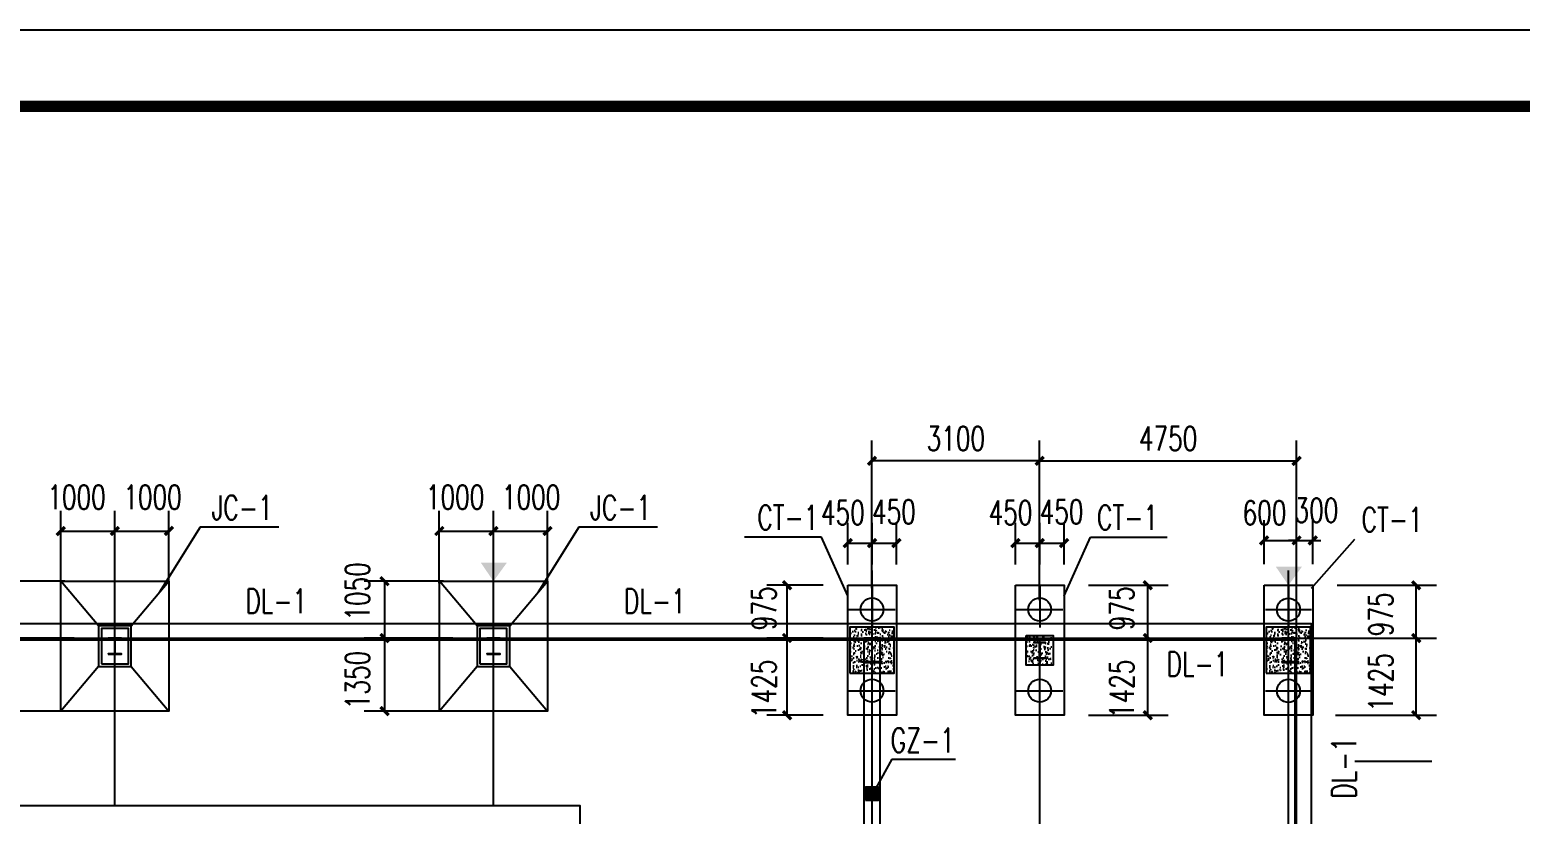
# Model space of a CAD drawing. Extents: x 180850 to 1399066, y 48356 to 327880.
# Drawn here: x 346952 to 374509, y 205890 to 220382 of the extents above; entities that cross this region are included whole.
import ezdxf

# ---------------------------------------------------------------- set-up
doc = ezdxf.new("R2010")
doc.units = 0
doc.header["$LTSCALE"] = 1000
for name, color, linetype in [('AXIS', 3, 'Continuous'), ('BASE_DE', 7, 'Continuous'), ('DIM_LEAD', 3, 'Continuous'), ('DOTE', 1, 'Continuous'), ('GZ', 50, 'Continuous'), ('PUB_HATCH', 8, 'Continuous'), ('PUB_TEXT', 7, 'Continuous'), ('PUB_TITLE', 4, 'Continuous'), ('YCX', 90, 'Continuous'), ('承台', 2, 'Continuous'), ('桩', 201, 'Continuous')]:
    doc.layers.add(name, color=color, linetype=linetype)
doc.styles.add('_TCH_DIM_T3', font='SIMPLEX', dxfattribs={"width": 0.705882, "bigfont": 'GBCBIG'})
doc.dimstyles.new('_TCH_ARCH&&150', dxfattribs={"dimtxt": 446.25, "dimasz": 150, "dimexe": 375, "dimexo": 450, "dimgap": 189.375, "dimtad": 1, "dimdec": 0, "dimzin": 0, "dimdsep": 46, "dimtxsty": '_TCH_DIM_T3', "dimblk": 'ARCHTICK', "dimcen": 0.09, "dimclrd": 3, "dimclre": 3, "dimclrt": 7, "dimazin": 2, "dimtfac": 1, "dimtdec": 0, "dimtix": 1, "dimtmove": 2, "dimatfit": 3, "dimfxl": 1, "dimtolj": 1, "dimtzin": 0, "dimarcsym": 0})
doc.dimstyles.new('TCH_150_1', dxfattribs={"dimtxt": 446.25, "dimasz": 150, "dimexe": 375, "dimexo": 450, "dimgap": 189.375, "dimtad": 1, "dimdec": 0, "dimzin": 0, "dimdsep": 46, "dimtxsty": '_TCH_DIM_T3', "dimblk": 'ARCHTICK', "dimcen": 0.09, "dimclrd": 256, "dimclre": 256, "dimclrt": 7, "dimazin": 2, "dimtfac": 1, "dimtdec": 0, "dimtix": 1, "dimtmove": 2, "dimatfit": 3, "dimfxl": 1, "dimtolj": 1, "dimtzin": 0, "dimarcsym": 0})

# ---------------------------------------------------------------- blocks, each defined once
blk = doc.blocks.new('_ArchTick')
at = {"color": 0, "linetype": 'ByBlock', "const_width": 0.4}
blk.add_lwpolyline([(-0.5, -0.5), (0.5, 0.5)], dxfattribs=at)
blk = doc.blocks.new('*D1416')
at = {"color": 3, "lineweight": -2, "transparency": 16777216}
for p, q in [((362524, 210068), (362524, 212793)), ((365624, 209844), (365624, 212793)), ((365624, 212418), (362524, 212418))]:
    blk.add_line(p, q, dxfattribs=at)
at = {"layer": 'Defpoints', "color": 0, "transparency": 16777216}
for p in [(362524, 212418), (362524, 209618), (365624, 209394)]:
    blk.add_point(p, dxfattribs=at)
at = {"color": 3, "lineweight": -2, "transparency": 16777216, "xscale": 150, "yscale": 150, "zscale": 150}
for p, rotation in [((362524, 212418), 179.9999999933299), ((365624, 212418), 359.9999999933299)]:
    blk.add_blockref('_ArchTick', p, dxfattribs=dict(at, rotation=rotation))
at = {"color": 7, "transparency": 16777216, "insert": (364074, 212830), "char_height": 446.2, "attachment_point": 5, "rotation": 360, "style": '_TCH_DIM_T3'}
blk.add_mtext('\\A1;3100', dxfattribs=at)
blk = doc.blocks.new('*D1417')
at = {"color": 3, "lineweight": -2, "transparency": 16777216}
for p, q in [((365624, 209843), (365624, 212793)), ((370374, 209843), (370374, 212793)), ((365624, 212418), (370374, 212418))]:
    blk.add_line(p, q, dxfattribs=at)
at = {"layer": 'Defpoints', "color": 0, "transparency": 16777216}
for p in [(370374, 212418), (365624, 209393), (370374, 209393)]:
    blk.add_point(p, dxfattribs=at)
at = {"color": 3, "lineweight": -2, "transparency": 16777216, "xscale": 150, "yscale": 150, "zscale": 150, "rotation": 180}
blk.add_blockref('_ArchTick', (365624, 212418), dxfattribs=at)
at = {"color": 3, "lineweight": -2, "transparency": 16777216, "xscale": 150, "yscale": 150, "zscale": 150}
blk.add_blockref('_ArchTick', (370374, 212418), dxfattribs=at)
at = {"color": 7, "transparency": 16777216, "insert": (367999, 212830), "char_height": 446.2, "attachment_point": 5, "style": '_TCH_DIM_T3'}
blk.add_mtext('\\A1;4750', dxfattribs=at)
blk = doc.blocks.new('A$C0D6F3731')
blk.add_line((41500, 50250), (41740, 50250))
at = {"layer": 'GZ'}
for points in [[(27525, 50400), (27775, 50400), (27775, 50410), (27657, 50410), (27653, 50415), (27653, 50685), (27657, 50690), (27775, 50690), (27775, 50700), (27525, 50700), (27525, 50690), (27643, 50690), (27647, 50686), (27647, 50415), (27643, 50410), (27525, 50410), (27525, 50400)], [(34525, 50400), (34775, 50400), (34775, 50410), (34657, 50410), (34653, 50415), (34653, 50685), (34657, 50690), (34775, 50690), (34775, 50700), (34525, 50700), (34525, 50690), (34643, 50690), (34647, 50686), (34647, 50415), (34643, 50410), (34525, 50410), (34525, 50400)], [(41500, 50250), (41800, 50250), (41800, 50260), (41657, 50260), (41653, 50265), (41653, 50685), (41657, 50690), (41800, 50690), (41800, 50700), (41500, 50700), (41500, 50690), (41643, 50690), (41647, 50686), (41647, 50265), (41643, 50260), (41500, 50260), (41500, 50250)], [(44650, 50625), (44850, 50625), (44850, 50615), (44757, 50615), (44753, 50610), (44753, 50340), (44757, 50335), (44850, 50335), (44850, 50325), (44650, 50325), (44650, 50335), (44743, 50335), (44747, 50340), (44747, 50610), (44743, 50615), (44650, 50615), (44650, 50625)], [(49225, 50250), (49475, 50250), (49475, 50260), (49357, 50260), (49353, 50265), (49353, 50685), (49357, 50690), (49475, 50690), (49475, 50700), (49225, 50700), (49225, 50690), (49343, 50690), (49347, 50686), (49347, 50265), (49343, 50260), (49225, 50260), (49225, 50250)]]:
    blk.add_lwpolyline(points, close=True, dxfattribs=at)
blk = doc.blocks.new('*D1499')
at = {"color": 3, "lineweight": -2, "transparency": 16777216}
for p, q in [((369774, 210508), (369774, 211323)), ((370374, 210508), (370374, 211323)), ((369774, 210948), (370374, 210948))]:
    blk.add_line(p, q, dxfattribs=at)
at = {"layer": 'Defpoints', "color": 0, "transparency": 16777216}
for p in [(370374, 210948), (369774, 210058), (370374, 210058)]:
    blk.add_point(p, dxfattribs=at)
at = {"color": 3, "lineweight": -2, "transparency": 16777216, "xscale": 150, "yscale": 150, "zscale": 150, "rotation": 180}
blk.add_blockref('_ArchTick', (369774, 210948), dxfattribs=at)
at = {"color": 3, "lineweight": -2, "transparency": 16777216, "xscale": 150, "yscale": 150, "zscale": 150}
blk.add_blockref('_ArchTick', (370374, 210948), dxfattribs=at)
at = {"color": 7, "transparency": 16777216, "insert": (369782, 211459), "char_height": 446.2, "attachment_point": 5, "style": '_TCH_DIM_T3'}
blk.add_mtext('\\A1;600', dxfattribs=at)
blk = doc.blocks.new('*D1500')
at = {"color": 3, "lineweight": -2, "transparency": 16777216}
for p, q in [((370374, 210508), (370374, 211323)), ((370674, 210508), (370674, 211323)), ((370374, 210948), (370224, 210948)), ((370374, 210948), (370674, 210948)), ((370674, 210948), (370824, 210948))]:
    blk.add_line(p, q, dxfattribs=at)
at = {"layer": 'Defpoints', "color": 0, "transparency": 16777216}
for p in [(370674, 210948), (370374, 210058), (370674, 210058)]:
    blk.add_point(p, dxfattribs=at)
at = {"color": 3, "lineweight": -2, "transparency": 16777216, "xscale": 150, "yscale": 150, "zscale": 150}
blk.add_blockref('_ArchTick', (370374, 210948), dxfattribs=at)
at = {"color": 3, "lineweight": -2, "transparency": 16777216, "xscale": 150, "yscale": 150, "zscale": 150, "rotation": 180}
blk.add_blockref('_ArchTick', (370674, 210948), dxfattribs=at)
at = {"color": 7, "transparency": 16777216, "insert": (370742, 211503), "char_height": 446.2, "attachment_point": 5, "style": '_TCH_DIM_T3'}
blk.add_mtext('\\A1;300', dxfattribs=at)
blk = doc.blocks.new('*D1501')
at = {"color": 3, "lineweight": -2, "transparency": 16777216}
for p, q in [((362075, 210505), (362075, 211275)), ((362525, 210505), (362525, 211275)), ((362075, 210900), (362525, 210900))]:
    blk.add_line(p, q, dxfattribs=at)
at = {"layer": 'Defpoints', "color": 0, "transparency": 16777216}
for p in [(362525, 210900), (362075, 210055), (362525, 210055)]:
    blk.add_point(p, dxfattribs=at)
at = {"color": 3, "lineweight": -2, "transparency": 16777216, "xscale": 150, "yscale": 150, "zscale": 150, "rotation": 180}
blk.add_blockref('_ArchTick', (362075, 210900), dxfattribs=at)
at = {"color": 3, "lineweight": -2, "transparency": 16777216, "xscale": 150, "yscale": 150, "zscale": 150}
blk.add_blockref('_ArchTick', (362525, 210900), dxfattribs=at)
at = {"color": 7, "transparency": 16777216, "insert": (361985, 211461), "char_height": 446.2, "attachment_point": 5, "style": '_TCH_DIM_T3'}
blk.add_mtext('\\A1;450', dxfattribs=at)
blk = doc.blocks.new('*D1502')
at = {"color": 3, "lineweight": -2, "transparency": 16777216}
for p, q in [((362525, 210505), (362525, 211275)), ((362975, 210505), (362975, 211275)), ((362525, 210900), (362975, 210900))]:
    blk.add_line(p, q, dxfattribs=at)
at = {"layer": 'Defpoints', "color": 0, "transparency": 16777216}
for p in [(362975, 210900), (362525, 210055), (362975, 210055)]:
    blk.add_point(p, dxfattribs=at)
at = {"color": 3, "lineweight": -2, "transparency": 16777216, "xscale": 150, "yscale": 150, "zscale": 150, "rotation": 180}
blk.add_blockref('_ArchTick', (362525, 210900), dxfattribs=at)
at = {"color": 3, "lineweight": -2, "transparency": 16777216, "xscale": 150, "yscale": 150, "zscale": 150}
blk.add_blockref('_ArchTick', (362975, 210900), dxfattribs=at)
at = {"color": 7, "transparency": 16777216, "insert": (362930, 211477), "char_height": 446.2, "attachment_point": 5, "style": '_TCH_DIM_T3'}
blk.add_mtext('\\A1;450', dxfattribs=at)
blk = doc.blocks.new('*D1503')
at = {"color": 3, "lineweight": -2, "transparency": 16777216}
for p, q in [((371124, 210119), (372961, 210119)), ((372586, 209144), (372586, 210119)), ((371094, 209144), (372961, 209144))]:
    blk.add_line(p, q, dxfattribs=at)
at = {"layer": 'Defpoints', "color": 0, "transparency": 16777216}
for p in [(370674, 210119), (372586, 210119), (370644, 209144)]:
    blk.add_point(p, dxfattribs=at)
at = {"color": 3, "lineweight": -2, "transparency": 16777216, "xscale": 150, "yscale": 150, "zscale": 150}
for p, rotation in [((372586, 210119), 90), ((372586, 209144), 270)]:
    blk.add_blockref('_ArchTick', p, dxfattribs=dict(at, rotation=rotation))
at = {"color": 7, "transparency": 16777216, "insert": (371931, 209581), "char_height": 446.2, "attachment_point": 5, "rotation": 90, "style": '_TCH_DIM_T3'}
blk.add_mtext('\\A1;975', dxfattribs=at)
blk = doc.blocks.new('*D1504')
at = {"color": 3, "lineweight": -2, "transparency": 16777216}
for p, q in [((371094, 209144), (372961, 209144)), ((372586, 207719), (372586, 209144)), ((371094, 207719), (372961, 207719))]:
    blk.add_line(p, q, dxfattribs=at)
at = {"layer": 'Defpoints', "color": 0, "transparency": 16777216}
for p in [(370644, 209144), (372586, 209144), (370644, 207719)]:
    blk.add_point(p, dxfattribs=at)
at = {"color": 3, "lineweight": -2, "transparency": 16777216, "xscale": 150, "yscale": 150, "zscale": 150}
for p, rotation in [((372586, 209144), 90), ((372586, 207719), 270)]:
    blk.add_blockref('_ArchTick', p, dxfattribs=dict(at, rotation=rotation))
at = {"color": 7, "transparency": 16777216, "insert": (371931, 208324), "char_height": 446.2, "attachment_point": 5, "rotation": 90, "style": '_TCH_DIM_T3'}
blk.add_mtext('\\A1;1425', dxfattribs=at)
blk = doc.blocks.new('*D1505')
at = {"color": 3, "lineweight": -2, "transparency": 16777216}
for p, q in [((361624, 210119), (360578, 210119)), ((360953, 209144), (360953, 210119)), ((361624, 209144), (360578, 209144))]:
    blk.add_line(p, q, dxfattribs=at)
at = {"layer": 'Defpoints', "color": 0, "transparency": 16777216}
for p in [(360953, 210119), (362074, 210119), (362074, 209144)]:
    blk.add_point(p, dxfattribs=at)
at = {"color": 3, "lineweight": -2, "transparency": 16777216, "xscale": 150, "yscale": 150, "zscale": 150}
for p, rotation in [((360953, 210119), 90), ((360953, 209144), 270)]:
    blk.add_blockref('_ArchTick', p, dxfattribs=dict(at, rotation=rotation))
at = {"color": 7, "transparency": 16777216, "insert": (360526, 209693), "char_height": 446.2, "attachment_point": 5, "rotation": 90, "style": '_TCH_DIM_T3'}
blk.add_mtext('\\A1;975', dxfattribs=at)
blk = doc.blocks.new('*D1506')
at = {"color": 3, "lineweight": -2, "transparency": 16777216}
for p, q in [((361624, 209144), (360578, 209144)), ((360953, 207719), (360953, 209144)), ((361624, 207719), (360578, 207719))]:
    blk.add_line(p, q, dxfattribs=at)
at = {"layer": 'Defpoints', "color": 0, "transparency": 16777216}
for p in [(360953, 209144), (362074, 209144), (362074, 207719)]:
    blk.add_point(p, dxfattribs=at)
at = {"color": 3, "lineweight": -2, "transparency": 16777216, "xscale": 150, "yscale": 150, "zscale": 150}
for p, rotation in [((360953, 209144), 90), ((360953, 207719), 270)]:
    blk.add_blockref('_ArchTick', p, dxfattribs=dict(at, rotation=rotation))
at = {"color": 7, "transparency": 16777216, "insert": (360526, 208205), "char_height": 446.2, "attachment_point": 5, "rotation": 90, "style": '_TCH_DIM_T3'}
blk.add_mtext('\\A1;1425', dxfattribs=at)
blk = doc.blocks.new('*D1495')
at = {"color": 3, "lineweight": -2, "transparency": 16777216}
for p, q in [((365175, 210505), (365175, 211275)), ((365625, 210505), (365625, 211275)), ((365175, 210900), (365625, 210900))]:
    blk.add_line(p, q, dxfattribs=at)
at = {"layer": 'Defpoints', "color": 0, "transparency": 16777216}
for p in [(365625, 210900), (365175, 210055), (365625, 210055)]:
    blk.add_point(p, dxfattribs=at)
at = {"color": 3, "lineweight": -2, "transparency": 16777216, "xscale": 150, "yscale": 150, "zscale": 150, "rotation": 180}
blk.add_blockref('_ArchTick', (365175, 210900), dxfattribs=at)
at = {"color": 3, "lineweight": -2, "transparency": 16777216, "xscale": 150, "yscale": 150, "zscale": 150}
blk.add_blockref('_ArchTick', (365625, 210900), dxfattribs=at)
at = {"color": 7, "transparency": 16777216, "insert": (365085, 211461), "char_height": 446.2, "attachment_point": 5, "style": '_TCH_DIM_T3'}
blk.add_mtext('\\A1;450', dxfattribs=at)
blk = doc.blocks.new('*D1496')
at = {"color": 3, "lineweight": -2, "transparency": 16777216}
for p, q in [((365625, 210505), (365625, 211275)), ((366075, 210505), (366075, 211275)), ((365625, 210900), (366075, 210900))]:
    blk.add_line(p, q, dxfattribs=at)
at = {"layer": 'Defpoints', "color": 0, "transparency": 16777216}
for p in [(366075, 210900), (365625, 210055), (366075, 210055)]:
    blk.add_point(p, dxfattribs=at)
at = {"color": 3, "lineweight": -2, "transparency": 16777216, "xscale": 150, "yscale": 150, "zscale": 150, "rotation": 180}
blk.add_blockref('_ArchTick', (365625, 210900), dxfattribs=at)
at = {"color": 3, "lineweight": -2, "transparency": 16777216, "xscale": 150, "yscale": 150, "zscale": 150}
blk.add_blockref('_ArchTick', (366075, 210900), dxfattribs=at)
at = {"color": 7, "transparency": 16777216, "insert": (366030, 211477), "char_height": 446.2, "attachment_point": 5, "style": '_TCH_DIM_T3'}
blk.add_mtext('\\A1;450', dxfattribs=at)
blk = doc.blocks.new('*D1497')
at = {"color": 3, "lineweight": -2, "transparency": 16777216}
for p, q in [((366525, 210119), (367998, 210119)), ((367623, 209144), (367623, 210119)), ((366525, 209144), (367998, 209144))]:
    blk.add_line(p, q, dxfattribs=at)
at = {"layer": 'Defpoints', "color": 0, "transparency": 16777216}
for p in [(366075, 210119), (367623, 210119), (366075, 209144)]:
    blk.add_point(p, dxfattribs=at)
at = {"color": 3, "lineweight": -2, "transparency": 16777216, "xscale": 150, "yscale": 150, "zscale": 150}
for p, rotation in [((367623, 210119), 90), ((367623, 209144), 270)]:
    blk.add_blockref('_ArchTick', p, dxfattribs=dict(at, rotation=rotation))
at = {"color": 7, "transparency": 16777216, "insert": (367142, 209693), "char_height": 446.2, "attachment_point": 5, "rotation": 90, "style": '_TCH_DIM_T3'}
blk.add_mtext('\\A1;975', dxfattribs=at)
blk = doc.blocks.new('*D1498')
at = {"color": 3, "lineweight": -2, "transparency": 16777216}
for p, q in [((366525, 209144), (367998, 209144)), ((367623, 207719), (367623, 209144)), ((366525, 207719), (367998, 207719))]:
    blk.add_line(p, q, dxfattribs=at)
at = {"layer": 'Defpoints', "color": 0, "transparency": 16777216}
for p in [(366075, 209144), (367623, 209144), (366075, 207719)]:
    blk.add_point(p, dxfattribs=at)
at = {"color": 3, "lineweight": -2, "transparency": 16777216, "xscale": 150, "yscale": 150, "zscale": 150}
for p, rotation in [((367623, 209144), 90), ((367623, 207719), 270)]:
    blk.add_blockref('_ArchTick', p, dxfattribs=dict(at, rotation=rotation))
at = {"color": 7, "transparency": 16777216, "insert": (367142, 208205), "char_height": 446.2, "attachment_point": 5, "rotation": 90, "style": '_TCH_DIM_T3'}
blk.add_mtext('\\A1;1425', dxfattribs=at)
blk = doc.blocks.new('*D1539')
at = {"layer": 'AXIS', "linetype": 'ByBlock', "lineweight": -2, "transparency": 16777216}
for p, q in [((347524, 210158), (347524, 211497)), ((348524, 210158), (348524, 211497)), ((347524, 211122), (348524, 211122))]:
    blk.add_line(p, q, dxfattribs=at)
at = {"layer": 'Defpoints', "color": 0, "linetype": 'ByBlock', "transparency": 16777216}
for p in [(348524, 211122), (347524, 209708), (348524, 209708)]:
    blk.add_point(p, dxfattribs=at)
at = {"layer": 'AXIS', "linetype": 'ByBlock', "lineweight": -2, "transparency": 16777216, "xscale": 150, "yscale": 150, "zscale": 150, "rotation": 180}
blk.add_blockref('_ArchTick', (347524, 211122), dxfattribs=at)
at = {"layer": 'AXIS', "linetype": 'ByBlock', "lineweight": -2, "transparency": 16777216, "xscale": 150, "yscale": 150, "zscale": 150}
blk.add_blockref('_ArchTick', (348524, 211122), dxfattribs=at)
at = {"layer": 'AXIS', "color": 7, "linetype": 'ByBlock', "transparency": 16777216, "insert": (347816, 211748), "char_height": 446.2, "attachment_point": 5, "style": '_TCH_DIM_T3'}
blk.add_mtext('\\A1;1000', dxfattribs=at)
blk = doc.blocks.new('*D1540')
at = {"layer": 'AXIS', "linetype": 'ByBlock', "lineweight": -2, "transparency": 16777216}
for p, q in [((347774, 209143), (346136, 209143)), ((346511, 209143), (346511, 207794)), ((347599, 207794), (346136, 207794))]:
    blk.add_line(p, q, dxfattribs=at)
at = {"layer": 'Defpoints', "color": 0, "linetype": 'ByBlock', "transparency": 16777216}
for p in [(348224, 209143), (346511, 207794), (348049, 207794)]:
    blk.add_point(p, dxfattribs=at)
at = {"layer": 'AXIS', "linetype": 'ByBlock', "lineweight": -2, "transparency": 16777216, "xscale": 150, "yscale": 150, "zscale": 150}
for p, rotation in [((346511, 209143), 90), ((346511, 207794), 270)]:
    blk.add_blockref('_ArchTick', p, dxfattribs=dict(at, rotation=rotation))
at = {"layer": 'AXIS', "color": 7, "linetype": 'ByBlock', "transparency": 16777216, "insert": (346011, 208368), "char_height": 446.2, "attachment_point": 5, "rotation": 90, "style": '_TCH_DIM_T3'}
blk.add_mtext('\\A1;1350', dxfattribs=at)
blk = doc.blocks.new('*D1541')
at = {"layer": 'AXIS', "linetype": 'ByBlock', "lineweight": -2, "transparency": 16777216}
for p, q in [((347599, 210194), (346136, 210194)), ((346511, 210194), (346511, 209143)), ((347774, 209143), (346136, 209143))]:
    blk.add_line(p, q, dxfattribs=at)
at = {"layer": 'Defpoints', "color": 0, "linetype": 'ByBlock', "transparency": 16777216}
for p in [(348049, 210194), (346511, 209143), (348224, 209143)]:
    blk.add_point(p, dxfattribs=at)
at = {"layer": 'AXIS', "linetype": 'ByBlock', "lineweight": -2, "transparency": 16777216, "xscale": 150, "yscale": 150, "zscale": 150}
for p, rotation in [((346511, 210194), 90), ((346511, 209143), 270)]:
    blk.add_blockref('_ArchTick', p, dxfattribs=dict(at, rotation=rotation))
at = {"layer": 'AXIS', "color": 7, "linetype": 'ByBlock', "transparency": 16777216, "insert": (346011, 210005), "char_height": 446.2, "attachment_point": 5, "rotation": 90, "style": '_TCH_DIM_T3'}
blk.add_mtext('\\A1;1050', dxfattribs=at)
blk = doc.blocks.new('*D1542')
at = {"layer": 'AXIS', "linetype": 'ByBlock', "lineweight": -2, "transparency": 16777216}
for p, q in [((348524, 210158), (348524, 211497)), ((349524, 210158), (349524, 211497)), ((348524, 211122), (349524, 211122))]:
    blk.add_line(p, q, dxfattribs=at)
at = {"layer": 'Defpoints', "color": 0, "linetype": 'ByBlock', "transparency": 16777216}
for p in [(349524, 211122), (348524, 209708), (349524, 209708)]:
    blk.add_point(p, dxfattribs=at)
at = {"layer": 'AXIS', "linetype": 'ByBlock', "lineweight": -2, "transparency": 16777216, "xscale": 150, "yscale": 150, "zscale": 150, "rotation": 180}
blk.add_blockref('_ArchTick', (348524, 211122), dxfattribs=at)
at = {"layer": 'AXIS', "linetype": 'ByBlock', "lineweight": -2, "transparency": 16777216, "xscale": 150, "yscale": 150, "zscale": 150}
blk.add_blockref('_ArchTick', (349524, 211122), dxfattribs=at)
at = {"layer": 'AXIS', "color": 7, "linetype": 'ByBlock', "transparency": 16777216, "insert": (349221, 211748), "char_height": 446.2, "attachment_point": 5, "style": '_TCH_DIM_T3'}
blk.add_mtext('\\A1;1000', dxfattribs=at)
blk = doc.blocks.new('*D1543')
at = {"layer": 'AXIS', "linetype": 'ByBlock', "lineweight": -2, "transparency": 16777216}
for p, q in [((354524, 210158), (354524, 211497)), ((355524, 210158), (355524, 211497)), ((354524, 211122), (355524, 211122))]:
    blk.add_line(p, q, dxfattribs=at)
at = {"layer": 'Defpoints', "color": 0, "linetype": 'ByBlock', "transparency": 16777216}
for p in [(355524, 211122), (354524, 209708), (355524, 209708)]:
    blk.add_point(p, dxfattribs=at)
at = {"layer": 'AXIS', "linetype": 'ByBlock', "lineweight": -2, "transparency": 16777216, "xscale": 150, "yscale": 150, "zscale": 150, "rotation": 180}
blk.add_blockref('_ArchTick', (354524, 211122), dxfattribs=at)
at = {"layer": 'AXIS', "linetype": 'ByBlock', "lineweight": -2, "transparency": 16777216, "xscale": 150, "yscale": 150, "zscale": 150}
blk.add_blockref('_ArchTick', (355524, 211122), dxfattribs=at)
at = {"layer": 'AXIS', "color": 7, "linetype": 'ByBlock', "transparency": 16777216, "insert": (354816, 211748), "char_height": 446.2, "attachment_point": 5, "style": '_TCH_DIM_T3'}
blk.add_mtext('\\A1;1000', dxfattribs=at)
blk = doc.blocks.new('*D1544')
at = {"layer": 'AXIS', "linetype": 'ByBlock', "lineweight": -2, "transparency": 16777216}
for p, q in [((354774, 209143), (353136, 209143)), ((353511, 209143), (353511, 207794)), ((354599, 207794), (353136, 207794))]:
    blk.add_line(p, q, dxfattribs=at)
at = {"layer": 'Defpoints', "color": 0, "linetype": 'ByBlock', "transparency": 16777216}
for p in [(355224, 209143), (353511, 207794), (355049, 207794)]:
    blk.add_point(p, dxfattribs=at)
at = {"layer": 'AXIS', "linetype": 'ByBlock', "lineweight": -2, "transparency": 16777216, "xscale": 150, "yscale": 150, "zscale": 150}
for p, rotation in [((353511, 209143), 90), ((353511, 207794), 270)]:
    blk.add_blockref('_ArchTick', p, dxfattribs=dict(at, rotation=rotation))
at = {"layer": 'AXIS', "color": 7, "linetype": 'ByBlock', "transparency": 16777216, "insert": (353011, 208368), "char_height": 446.2, "attachment_point": 5, "rotation": 90, "style": '_TCH_DIM_T3'}
blk.add_mtext('\\A1;1350', dxfattribs=at)
blk = doc.blocks.new('*D1545')
at = {"layer": 'AXIS', "linetype": 'ByBlock', "lineweight": -2, "transparency": 16777216}
for p, q in [((354599, 210194), (353136, 210194)), ((353511, 210194), (353511, 209143)), ((354774, 209143), (353136, 209143))]:
    blk.add_line(p, q, dxfattribs=at)
at = {"layer": 'Defpoints', "color": 0, "linetype": 'ByBlock', "transparency": 16777216}
for p in [(355049, 210194), (353511, 209143), (355224, 209143)]:
    blk.add_point(p, dxfattribs=at)
at = {"layer": 'AXIS', "linetype": 'ByBlock', "lineweight": -2, "transparency": 16777216, "xscale": 150, "yscale": 150, "zscale": 150}
for p, rotation in [((353511, 210194), 90), ((353511, 209143), 270)]:
    blk.add_blockref('_ArchTick', p, dxfattribs=dict(at, rotation=rotation))
at = {"layer": 'AXIS', "color": 7, "linetype": 'ByBlock', "transparency": 16777216, "insert": (353011, 210005), "char_height": 446.2, "attachment_point": 5, "rotation": 90, "style": '_TCH_DIM_T3'}
blk.add_mtext('\\A1;1050', dxfattribs=at)
blk = doc.blocks.new('*D1546')
at = {"layer": 'AXIS', "linetype": 'ByBlock', "lineweight": -2, "transparency": 16777216}
for p, q in [((355524, 210158), (355524, 211497)), ((356524, 210158), (356524, 211497)), ((355524, 211122), (356524, 211122))]:
    blk.add_line(p, q, dxfattribs=at)
at = {"layer": 'Defpoints', "color": 0, "linetype": 'ByBlock', "transparency": 16777216}
for p in [(356524, 211122), (355524, 209708), (356524, 209708)]:
    blk.add_point(p, dxfattribs=at)
at = {"layer": 'AXIS', "linetype": 'ByBlock', "lineweight": -2, "transparency": 16777216, "xscale": 150, "yscale": 150, "zscale": 150, "rotation": 180}
blk.add_blockref('_ArchTick', (355524, 211122), dxfattribs=at)
at = {"layer": 'AXIS', "linetype": 'ByBlock', "lineweight": -2, "transparency": 16777216, "xscale": 150, "yscale": 150, "zscale": 150}
blk.add_blockref('_ArchTick', (356524, 211122), dxfattribs=at)
at = {"layer": 'AXIS', "color": 7, "linetype": 'ByBlock', "transparency": 16777216, "insert": (356221, 211748), "char_height": 446.2, "attachment_point": 5, "style": '_TCH_DIM_T3'}
blk.add_mtext('\\A1;1000', dxfattribs=at)

msp = doc.modelspace()

# ---------------------------------------------------------------- hatches: boundary and pattern name
h = msp.add_hatch(color=256)
h.dxf.hatch_style = 1
h.paths.add_polyline_path([(362644.5, 206388.5), (362404.5, 206388.5), (362404.5, 206148.5), (362644.5, 206148.5)])
at = {"layer": 'PUB_HATCH', "linetype": 'ByBlock', "ltscale": 0.1}
h = msp.add_hatch(dxfattribs=at)
h.set_pattern_fill('AR-CONC', color=8, scale=100)
h.set_pattern_definition([(50, (-1578554.8, -493647.52), (182.184669, -15.939086), [19.05, -209.55]), (355, (-1578554.8, -493647.52), (-35.242826, 191.056643), [15.24, -167.64]), (100.451, (-1578539.62, -493648.84), (146.942502, 175.116688), [16.19, -178.09]), (46.1842, (-1578554.8, -493596.72), (271.07904, -42.042328), [28.575, -314.325]), (96.6356, (-1578532.2, -493600.22), (237.404234, 247.425556), [24.285, -267.135]), (351.184, (-1578554.8, -493596.72), (237.404606, 247.425118), [22.86, -251.46]), (21, (-1578529.4, -493609.42), (151.61488, -102.265519), [19.05, -209.55]), (326, (-1578529.4, -493609.42), (61.802028, 184.187966), [15.24, -167.64]), (71.4514, (-1578516.76, -493617.94), (213.416491, 81.922858), [16.19, -178.09]), (37.5, (-1578554.8, -493647.516), (3.0886033, 84.5550389), [0, -165.608, 0, -170.18, 0, -168.275]), (7.5, (-1578554.8, -493647.52), (66.8196625, 100.180575), [0, -97.028, 0, -161.798, 0, -64.135]), (327.5, (-1578611.44, -493647.516), (135.5905952, -5.728744), [0, -63.5, 0, -198.12, 0, -262.89]), (317.5, (-1578636.84, -493647.52), (148.1291814, 25.426491), [0, -82.55, 0, -131.572, 0, -186.69])])
h.paths.add_polyline_path([(362934.51, 209343.9), (362114.51, 209344.03), (362114.51, 208493.77), (362934.51, 208493.65)])
h = msp.add_hatch(dxfattribs=at)
h.set_pattern_fill('AR-CONC', color=8, scale=100, angle=180)
h.set_pattern_definition([(230, (2306703.8, 884657.04), (-182.184669, 15.939086), [19.05, -209.55]), (175, (2306703.8, 884657.04), (35.242826, -191.056643), [15.24, -167.64]), (280.451, (2306688.62, 884658.37), (-146.942502, -175.116688), [16.19, -178.09]), (226.1842, (2306703.8, 884606.24), (-271.07904, 42.042328), [28.575, -314.325]), (276.6356, (2306681.22, 884609.74), (-237.404234, -247.425556), [24.285, -267.135]), (171.184, (2306703.8, 884606.24), (-237.404606, -247.425118), [22.86, -251.46]), (201, (2306678.4, 884618.94), (-151.61488, 102.265519), [19.05, -209.55]), (146, (2306678.4, 884618.94), (-61.802028, -184.187966), [15.24, -167.64]), (251.4514, (2306665.77, 884627.46), (-213.416491, -81.922858), [16.19, -178.09]), (217.5, (2306703.806, 884657.04), (-3.0886033, -84.5550389), [0, -165.608, 0, -170.18, 0, -168.275]), (187.5, (2306703.81, 884657.04), (-66.8196625, -100.180575), [0, -97.028, 0, -161.798, 0, -64.135]), (147.5, (2306760.45, 884657.04), (-135.5905952, 5.728744), [0, -63.5, 0, -198.12, 0, -262.89]), (137.5, (2306785.85, 884657.04), (-148.1291814, -25.426491), [0, -82.55, 0, -131.572, 0, -186.69])])
h.paths.add_polyline_path([(365374.63, 208643.68), (365874.63, 208643.68), (365874.63, 209193.68), (365374.63, 209193.68)])
h = msp.add_hatch(dxfattribs=at)
h.set_pattern_fill('AR-CONC', color=8, scale=100)
h.set_pattern_definition([(50, (-1570854.81, -493647.44), (182.184669, -15.939086), [19.05, -209.55]), (355, (-1570854.81, -493647.44), (-35.242826, 191.056643), [15.24, -167.64]), (100.451, (-1570839.63, -493648.76), (146.942502, 175.116688), [16.19, -178.09]), (46.1842, (-1570854.8, -493596.64), (271.07904, -42.042328), [28.575, -314.325]), (96.6356, (-1570832.22, -493600.14), (237.404234, 247.425556), [24.285, -267.135]), (351.184, (-1570854.8, -493596.64), (237.404606, 247.425118), [22.86, -251.46]), (21, (-1570829.41, -493609.34), (151.61488, -102.265519), [19.05, -209.55]), (326, (-1570829.41, -493609.34), (61.802028, 184.187966), [15.24, -167.64]), (71.4514, (-1570816.78, -493617.86), (213.416491, 81.922858), [16.19, -178.09]), (37.5, (-1570854.81, -493647.435), (3.0886033, 84.5550389), [0, -165.608, 0, -170.18, 0, -168.275]), (7.5, (-1570854.81, -493647.435), (66.8196625, 100.180575), [0, -97.028, 0, -161.798, 0, -64.135]), (327.5, (-1570911.45, -493647.435), (135.5905952, -5.728744), [0, -63.5, 0, -198.12, 0, -262.89]), (317.5, (-1570936.85, -493647.44), (148.1291814, 25.426491), [0, -82.55, 0, -131.572, 0, -186.69])])
h.paths.add_polyline_path([(370634.5, 209343.82), (369814.5, 209343.95), (369814.5, 208493.69), (370634.5, 208493.57)])

# ---------------------------------------------------------------- linework, layer by layer
for p, q in [((348224.5, 209368.75), (347524.5, 210193.75)), ((348824.5, 209368.75), (349524.5, 210193.75)), ((355224.5, 209368.75), (354524.5, 210193.75)), ((355824.5, 209368.75), (356524.5, 210193.75)), ((348824.5, 208918.75), (348824.5, 208918.75)), ((355824.5, 208918.75), (355824.5, 208918.75)), ((348224.5, 208618.75), (347524.5, 207793.75)), ((348824.5, 208618.75), (349524.5, 207793.75)), ((355224.5, 208618.75), (354524.5, 207793.75)), ((355824.5, 208618.75), (356524.5, 207793.75))]:
    msp.add_line(p, q)
for points in [[(347524.5, 210193.75), (349524.5, 210193.75), (349524.5, 207793.75), (347524.5, 207793.75)], [(354524.5, 210193.75), (356524.5, 210193.75), (356524.5, 207793.75), (354524.5, 207793.75)], [(320604.5, 209413.5), (370644.5, 209413.5), (370644.5, 158173.5), (320604.5, 158173.5)], [(365374.63, 209193.68), (365874.63, 209193.68), (365874.63, 208643.68), (365374.63, 208643.68)], [(320904.5, 209113.5), (370344.5, 209113.5), (370344.5, 158473.5), (320904.5, 158473.5)], [(362374.5, 159093.3), (362674.5, 159093.3), (362674.5, 209113.5), (362374.5, 209113.5)], [(362404.5, 206148.5), (362644.5, 206148.5), (362644.5, 206388.5), (362404.5, 206388.5)], [(326322, 206052.5), (357120.5, 206052.5), (357120.5, 188201), (326322, 188201)]]:
    msp.add_lwpolyline(points, close=True)
at = {"layer": 'BASE_DE'}
for points in [[(362114.51, 208493.77), (362934.51, 208493.65), (362934.51, 209343.9), (362114.51, 209344.03)], [(369814.5, 208493.69), (370634.5, 208493.57), (370634.5, 209343.82), (369814.5, 209343.95)]]:
    msp.add_lwpolyline(points, close=True, dxfattribs=at)
at = {"layer": 'DIM_LEAD'}
for p, q in [((361587.61, 211006.36), (360165.9, 211006.36)), ((362074.5, 209926.06), (361587.61, 211006.36)), ((366074.52, 209926.16), (366561.41, 211006.46)), ((366561.41, 211006.46), (367983.13, 211006.46)), ((370647.93, 210068.86), (371452.37, 210969.21)), ((371452.37, 206868.34), (372874.09, 206868.34))]:
    msp.add_line(p, q, dxfattribs=at)
at = {"layer": 'DOTE'}
for p, q in [((348524.5, 206052.5), (348524.5, 210393.5)), ((355524.5, 206052.5), (355524.5, 210393.5)), ((362524.5, 157193.5), (362524.5, 210393.5)), ((370224.5, 157193.5), (370224.5, 210393.5)), ((370374.5, 157193.5), (370374.5, 210393.5)), ((319624.5, 209143.5), (371624.5, 209143.5)), ((365624.5, 202569.43), (365624.5, 209143.5))]:
    msp.add_line(p, q, dxfattribs=at)
at = {"layer": 'PUB_TEXT', "color": 5}
for points in [[(355774.06, 210538.29), (355524.5, 210193.75), (355290.27, 210538.29)], [(370474.06, 210463.23), (370224.5, 210118.69), (369990.27, 210463.23)]]:
    msp.add_solid(points, dxfattribs=at)
at = {"layer": 'PUB_TITLE'}
msp.add_lwpolyline([(306908.52, 220381.89), (425837.69, 220381.89), (425837.69, 136381.97), (306908.52, 136381.97)], close=True, dxfattribs=at)
at = {"layer": 'PUB_TITLE', "const_width": 212.12}
msp.add_lwpolyline([(310443.87, 137796.11), (310443.87, 218967.75), (424423.55, 218967.75), (424423.55, 137796.11)], close=True, dxfattribs=at)
at = {"layer": 'YCX'}
for p, q in [((350104.74, 211193.89), (349351.8, 209990.54)), ((351558.46, 211190.94), (350104.74, 211193.89)), ((357104.74, 211193.89), (356351.8, 209990.54)), ((358558.46, 211190.94), (357104.74, 211193.89)), ((362892.67, 206907.53), (362524.5, 206248.33)), ((362892.67, 206907.53), (364070.31, 206905.99))]:
    msp.add_line(p, q, dxfattribs=at)
at = {"layer": '承台', "color": 6}
for p, q in [((348824.5, 208918.75), (348824.5, 208918.75)), ((355824.5, 208918.75), (355824.5, 208918.75))]:
    msp.add_line(p, q, dxfattribs=at)
at = {"layer": '承台'}
for points in [[(362074.52, 210118.77), (362974.52, 210118.77), (362974.52, 207718.77), (362074.52, 207718.77)], [(365174.52, 210118.68), (366074.52, 210118.68), (366074.52, 207718.68), (365174.52, 207718.68)], [(369774.5, 210118.69), (370674.5, 210118.69), (370674.5, 207718.69), (369774.5, 207718.69)]]:
    msp.add_lwpolyline(points, close=True, dxfattribs=at)
at = {"layer": '承台', "color": 6}
for points in [[(348224.5, 208618.75), (348824.5, 208618.75), (348824.5, 209368.75), (348224.5, 209368.75)], [(348274.5, 208668.75), (348774.5, 208668.75), (348774.5, 209318.75), (348274.5, 209318.75)], [(355224.5, 208618.75), (355824.5, 208618.75), (355824.5, 209368.75), (355224.5, 209368.75)], [(355274.5, 208668.75), (355774.5, 208668.75), (355774.5, 209318.75), (355274.5, 209318.75)]]:
    msp.add_lwpolyline(points, close=True, dxfattribs=at)
at = {"layer": '桩'}
for p, q in [((362524.5, 210097.76), (362524.5, 209340.76)), ((365624.5, 210097.66), (365624.5, 209340.66)), ((370224.47, 210094.69), (370224.47, 209342.69)), ((362098.5, 209671.76), (362950.5, 209671.76)), ((365198.5, 209671.66), (366050.5, 209671.66)), ((369798.47, 209668.69), (370650.47, 209668.69)), ((362524.5, 207745.76), (362524.5, 208747.76)), ((365624.5, 207745.66), (365624.5, 208747.66)), ((370224.47, 207742.69), (370224.47, 208744.69)), ((362098.5, 208171.76), (362950.5, 208171.76)), ((365198.5, 208171.66), (366050.5, 208171.66)), ((369798.47, 208168.69), (370650.47, 208168.69))]:
    msp.add_line(p, q, dxfattribs=at)
for centre in [(362524.5, 209671.76), (365624.5, 209671.66), (370224.47, 209668.69), (362524.5, 208171.76), (365624.5, 208171.66), (370224.47, 208168.69)]:
    msp.add_circle(centre, 213, dxfattribs=at)

# ---------------------------------------------------------------- block references
msp.add_blockref('A$C0D6F3731', (320874.5, 158443.5))

# ---------------------------------------------------------------- texts
at = {"layer": 'YCX', "style": '_TCH_DIM_T3', "width": 0.705882}
for s, p in [('JC-1', (350312.87, 211329.01)), ('JC-1', (357312.87, 211329.01)), ('CT-1', (360404.97, 211146.35)), ('CT-1', (366685.23, 211146.44)), ('CT-1', (371576.19, 211109.19)), ('GZ-1', (362869.61, 207030.48))]:
    msp.add_text(s, height=450, dxfattribs=at).set_placement(p)
at = {"layer": '承台', "color": 6, "style": '_TCH_DIM_T3', "width": 0.705882}
for p in [(350938.49, 209602.56), (357938.49, 209602.56), (367972.27, 208439)]:
    msp.add_text('DL-1', height=450, dxfattribs=at).set_placement(p)
msp.add_text('DL-1', height=450, rotation=90, dxfattribs=at).set_placement((371474.69, 206172.02))

# ---------------------------------------------------------------- dimensions: what is measured, and where the dimension line sits
for base, p2, angle, picture, middle in [((362524.5, 212417.76), (362524.5, 209618.24), 180, '*D1416', (364074.5, 212830.26)), ((370374.5, 212417.76), (370374.5, 209393.5), 0, '*D1417', (367999.5, 212830.26))]:
    dim = msp.add_linear_dim(base=base, p1=(365624.5, 209393.5), p2=p2, angle=angle, dimstyle='_TCH_ARCH&&150')
    dim.commit()
    dim.dimension.update_dxf_attribs({"geometry": picture, "text_midpoint": middle})
for base, p1, p2, picture, middle in [((362524.52, 210900.11), (362074.52, 210054.55), (362524.52, 210054.55), '*D1501', (361984.53, 211460.62)), ((362974.52, 210900.11), (362524.52, 210054.55), (362974.52, 210054.55), '*D1502', (362929.9, 211477.26)), ((365624.52, 210900.21), (365174.52, 210054.65), (365624.52, 210054.65), '*D1495', (365084.53, 211460.72)), ((366074.52, 210900.21), (365624.52, 210054.65), (366074.52, 210054.65), '*D1496', (366029.9, 211477.36)), ((370374.5, 210948.29), (369774.5, 210057.62), (370374.5, 210057.62), '*D1499', (369782.3, 211458.59)), ((370674.5, 210948.29), (370374.5, 210057.62), (370674.5, 210057.62), '*D1500', (370741.6, 211502.67))]:
    dim = msp.add_linear_dim(base=base, p1=p1, p2=p2, dimstyle='_TCH_ARCH&&150')
    dim.commit()
    dim.dimension.update_dxf_attribs({"geometry": picture, "text_midpoint": middle, "dimtype": 160})
for base, p1, p2, picture, middle in [((360953.21, 210118.77), (362074.5, 209143.5), (362074.5, 210118.77), '*D1505', (360526, 209693.3)), ((367623.13, 210118.68), (366074.52, 209143.5), (366074.52, 210118.68), '*D1497', (367141.56, 209693.21)), ((372586.07, 210118.69), (370644.5, 209143.5), (370674.5, 210118.69), '*D1503', (371930.91, 209581)), ((360953.21, 209143.5), (362074.5, 207718.77), (362074.5, 209143.5), '*D1506', (360526, 208205.24)), ((367623.13, 209143.5), (366074.52, 207718.68), (366074.52, 209143.5), '*D1498', (367141.56, 208205.15)), ((372586.07, 209143.5), (370644.5, 207718.69), (370644.5, 209143.5), '*D1504', (371930.91, 208324.5))]:
    dim = msp.add_linear_dim(base=base, p1=p1, p2=p2, angle=270, dimstyle='_TCH_ARCH&&150')
    dim.commit()
    dim.dimension.update_dxf_attribs({"geometry": picture, "text_midpoint": middle, "dimtype": 160})
at = {"layer": 'AXIS', "linetype": 'ByBlock'}
for base, p1, p2, picture, middle in [((348524.5, 211121.73), (347524.5, 209707.58), (348524.5, 209707.58), '*D1539', (347816.45, 211747.9)), ((349524.5, 211121.73), (348524.5, 209707.58), (349524.5, 209707.58), '*D1542', (349221.42, 211747.9)), ((355524.5, 211121.73), (354524.5, 209707.58), (355524.5, 209707.58), '*D1543', (354816.45, 211747.9)), ((356524.5, 211121.73), (355524.5, 209707.58), (356524.5, 209707.58), '*D1546', (356221.42, 211747.9))]:
    dim = msp.add_linear_dim(base=base, p1=p1, p2=p2, dimstyle='TCH_150_1', dxfattribs=at)
    dim.commit()
    dim.dimension.update_dxf_attribs({"geometry": picture, "text_midpoint": middle, "dimtype": 160})
for base, p1, p2, picture, middle in [((346511.08, 209143.5), (348049.5, 210193.75), (348224.5, 209143.5), '*D1541', (346011.08, 210005.33)), ((353511.08, 209143.5), (355049.5, 210193.75), (355224.5, 209143.5), '*D1545', (353011.08, 210005.33)), ((346511.08, 207793.75), (348224.5, 209143.5), (348049.5, 207793.75), '*D1540', (346011.08, 208367.56)), ((353511.08, 207793.75), (355224.5, 209143.5), (355049.5, 207793.75), '*D1544', (353011.08, 208367.56))]:
    dim = msp.add_linear_dim(base=base, p1=p1, p2=p2, angle=90, dimstyle='TCH_150_1', dxfattribs=at)
    dim.commit()
    dim.dimension.update_dxf_attribs({"geometry": picture, "text_midpoint": middle, "dimtype": 160})

doc.saveas('drawing.dxf')
